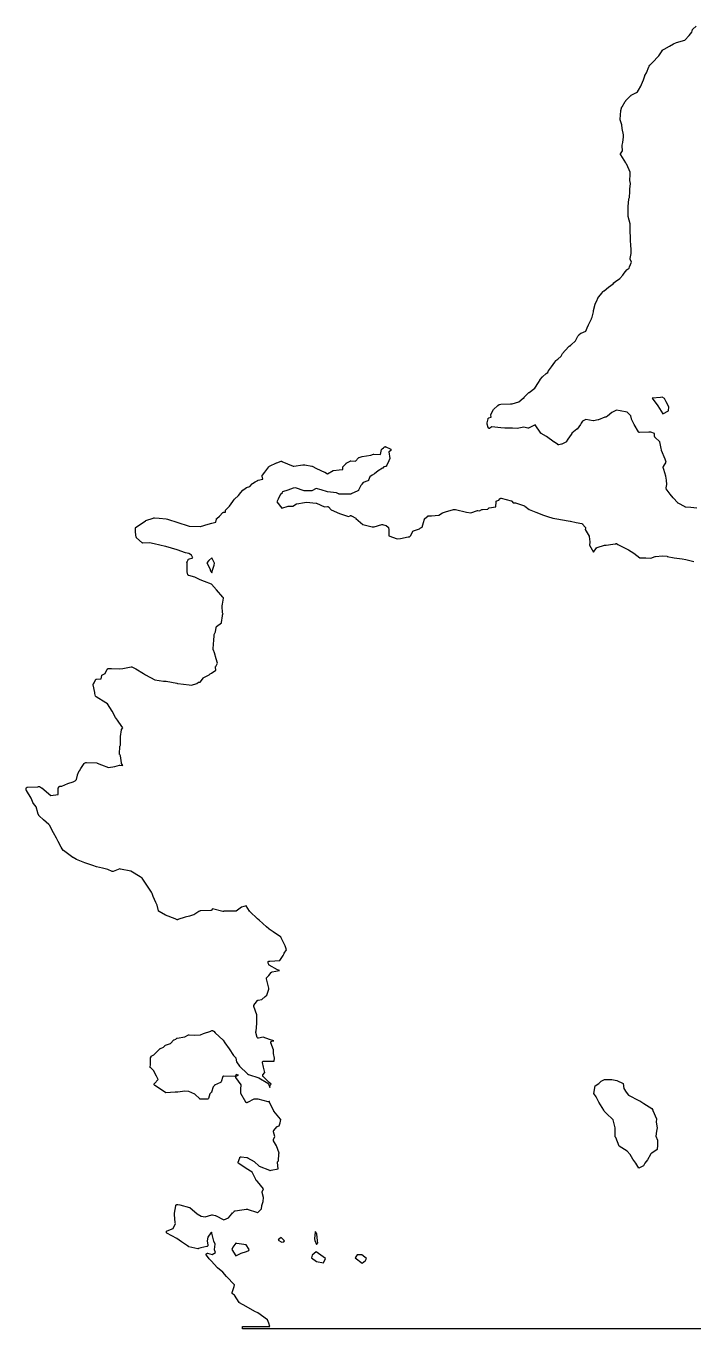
# Model space of a CAD drawing. Header units: millimetres. Extents: x 0 to 600, y 0 to 900.
# Drawn here: x 65.5 to 105.7, y 171 to 249.4 of the extents above; entities that cross this region are included whole.
import ezdxf

# ---------------------------------------------------------------- set-up
doc = ezdxf.new("R2010")
doc.units = ezdxf.units.MM
doc.layers.add('CORTE', color=1, linetype='Continuous')
doc.layers.add('GRABADO', color=5, linetype='Continuous')

msp = doc.modelspace()

# ---------------------------------------------------------------- linework, layer by layer
at = {"layer": 'CORTE'}
for points in [[(105.86, 220.378), (105.502, 220.418), (105.173, 220.435), (105.168, 220.436), (105.16, 220.437), (105.153, 220.439), (105.147, 220.441), (105.143, 220.444), (104.722, 220.677), (104.716, 220.681), (104.712, 220.684), (104.707, 220.688), (104.427, 220.996), (104.248, 221.217), (104.247, 221.218), (104.014, 221.527), (104.011, 221.532), (104.007, 221.54), (104.005, 221.545), (104.003, 221.549), (104.001, 221.559), (103.999, 221.575), (104.001, 221.586), (104.045, 221.793), (104.036, 222.058), (103.986, 222.291), (103.868, 222.698), (103.834, 222.813), (103.833, 222.819), (103.832, 222.828), (103.832, 222.835), (103.832, 222.839), (103.833, 222.846), (103.835, 222.854), (103.838, 222.863), (103.842, 222.869), (103.844, 222.873), (104.019, 223.128), (103.942, 223.328), (103.736, 223.839), (103.734, 223.844), (103.732, 223.851), (103.731, 223.858), (103.731, 223.862), (103.731, 223.871), (103.715, 223.964), (103.63, 224.363), (103.338, 224.647), (103.333, 224.652), (103.33, 224.657), (103.327, 224.662), (103.321, 224.672), (103.318, 224.685), (103.317, 224.692), (103.298, 224.869), (103.082, 224.945), (102.967, 224.945), (102.401, 224.927), (102.396, 224.927), (102.388, 224.927), (102.381, 224.929), (102.375, 224.931), (102.366, 224.934), (102.359, 224.938), (102.355, 224.941), (102.349, 224.946), (102.343, 224.953), (102.339, 224.957), (102.337, 224.961), (102.075, 225.411), (101.926, 225.72), (101.923, 225.727), (101.921, 225.735), (101.88, 225.932), (101.668, 226.148), (101.252, 226.226), (101.022, 226.27), (100.751, 226.132), (100.472, 225.912), (100.427, 225.87), (100.422, 225.866), (100.414, 225.86), (100.409, 225.858), (100.402, 225.854), (100.394, 225.852), (100.386, 225.85), (100.378, 225.85), (100.373, 225.85), (100.33, 225.852), (99.939, 225.684), (99.934, 225.681), (99.929, 225.68), (99.925, 225.679), (99.632, 225.632), (99.626, 225.631), (99.617, 225.631), (99.611, 225.632), (99.186, 225.705), (98.978, 225.599), (98.894, 225.481), (98.857, 225.409), (98.854, 225.404), (98.652, 225.13), (98.649, 225.125), (98.643, 225.119), (98.328, 224.872), (98.326, 224.869), (98.302, 224.808), (98.299, 224.803), (98.296, 224.798), (98.294, 224.795), (98.09, 224.514), (97.996, 224.36), (97.994, 224.356), (97.99, 224.351), (97.983, 224.345), (97.977, 224.34), (97.971, 224.336), (97.966, 224.334), (97.724, 224.216), (97.719, 224.214), (97.713, 224.212), (97.708, 224.211), (97.552, 224.181), (97.546, 224.18), (97.538, 224.18), (97.53, 224.18), (97.523, 224.181), (97.516, 224.183), (97.508, 224.186), (97.503, 224.189), (97.499, 224.191), (97.283, 224.338), (97.282, 224.338), (96.803, 224.681), (96.497, 224.86), (96.494, 224.863), (96.488, 224.868), (96.481, 224.874), (96.478, 224.879), (96.129, 225.374), (96.126, 225.378), (96.126, 225.379), (96.12, 225.377), (95.736, 225.19), (95.731, 225.188), (95.723, 225.185), (95.712, 225.183), (95.702, 225.183), (95.696, 225.184), (95.691, 225.185), (95.454, 225.235), (95.052, 225.161), (95.045, 225.16), (95.039, 225.16), (94.757, 225.174), (94.312, 225.183), (94.309, 225.184), (94.058, 225.212), (93.528, 225.266), (93.412, 225.181), (93.407, 225.179), (93.402, 225.176), (93.395, 225.173), (93.389, 225.172), (93.38, 225.17), (93.373, 225.169), (93.366, 225.169), (93.359, 225.17), (93.35, 225.172), (93.343, 225.175), (93.338, 225.177), (93.331, 225.181), (93.323, 225.187), (93.314, 225.195), (93.304, 225.209), (93.3, 225.221), (93.236, 225.427), (93.235, 225.433), (93.234, 225.438), (93.233, 225.446), (93.234, 225.458), (93.241, 225.495), (93.241, 225.496), (93.299, 225.752), (93.3, 225.757), (93.302, 225.762), (93.306, 225.769), (93.311, 225.777), (93.319, 225.787), (93.328, 225.794), (93.334, 225.798), (93.34, 225.801), (93.345, 225.803), (93.492, 225.851), (93.456, 225.942), (93.455, 225.947), (93.452, 225.956), (93.451, 225.965), (93.451, 225.974), (93.453, 225.985), (93.457, 225.998), (93.616, 226.296), (93.617, 226.299), (93.621, 226.304), (93.627, 226.311), (93.886, 226.546), (93.888, 226.548), (93.956, 226.602), (93.96, 226.605), (93.967, 226.609), (93.975, 226.612), (93.981, 226.614), (93.987, 226.615), (94.057, 226.625), (94.062, 226.625), (94.655, 226.644), (94.748, 226.647), (95.143, 226.767), (95.409, 226.982), (95.413, 226.985), (95.42, 226.99), (95.427, 226.993), (95.434, 226.995), (95.44, 226.997), (95.464, 227.001), (95.462, 227.006), (95.462, 227.023), (95.464, 227.031), (95.465, 227.036), (95.468, 227.044), (95.472, 227.052), (95.475, 227.057), (95.479, 227.062), (95.484, 227.067), (95.757, 227.329), (95.761, 227.332), (96.104, 227.579), (96.324, 227.92), (96.428, 228.1), (96.432, 228.105), (96.574, 228.272), (96.577, 228.276), (96.795, 228.465), (96.798, 228.468), (96.9, 228.537), (96.916, 228.601), (96.918, 228.608), (96.922, 228.617), (96.925, 228.622), (96.927, 228.626), (97.108, 228.875), (97.108, 228.876), (97.311, 229.15), (97.366, 229.231), (97.369, 229.235), (97.376, 229.243), (97.379, 229.245), (97.488, 229.34), (97.686, 229.521), (97.772, 229.668), (97.774, 229.672), (97.778, 229.677), (97.935, 229.859), (97.936, 229.86), (98.18, 230.12), (98.185, 230.125), (98.19, 230.128), (98.196, 230.132), (98.203, 230.136), (98.21, 230.138), (98.216, 230.14), (98.221, 230.141), (98.263, 230.145), (98.265, 230.16), (98.265, 230.166), (98.268, 230.176), (98.271, 230.182), (98.274, 230.189), (98.279, 230.196), (98.283, 230.201), (98.286, 230.205), (98.546, 230.44), (98.688, 230.712), (98.69, 230.716), (98.694, 230.721), (98.697, 230.725), (98.771, 230.803), (98.775, 230.807), (98.78, 230.811), (98.884, 230.889), (98.888, 230.891), (98.893, 230.894), (99.172, 231.025), (99.257, 231.227), (99.332, 231.391), (99.332, 231.392), (99.517, 231.755), (99.525, 231.77), (99.55, 231.852), (99.639, 232.189), (99.646, 232.254), (99.647, 232.258), (99.729, 232.647), (99.731, 232.655), (99.735, 232.664), (99.738, 232.668), (99.818, 232.8), (99.92, 233.044), (99.921, 233.047), (99.925, 233.055), (99.931, 233.061), (100.16, 233.331), (100.185, 233.377), (100.188, 233.381), (100.192, 233.386), (100.197, 233.392), (100.202, 233.396), (100.27, 233.452), (100.271, 233.453), (100.55, 233.661), (100.815, 233.866), (100.869, 233.928), (100.874, 233.932), (100.879, 233.936), (100.967, 234.002), (101.229, 234.189), (101.408, 234.38), (101.48, 234.498), (101.483, 234.502), (101.649, 234.713), (101.653, 234.718), (101.656, 234.721), (101.66, 234.724), (101.777, 234.803), (101.801, 234.883), (101.803, 234.887), (101.923, 235.159), (101.853, 235.357), (101.851, 235.362), (101.85, 235.37), (101.849, 235.38), (101.849, 235.386), (101.85, 235.391), (101.91, 235.698), (101.904, 235.898), (101.876, 236.237), (101.869, 236.424), (101.869, 236.426), (101.873, 236.759), (101.842, 236.937), (101.842, 236.938), (101.841, 236.943), (101.841, 237.316), (101.854, 237.464), (101.727, 237.905), (101.726, 237.916), (101.726, 237.923), (101.727, 237.994), (101.715, 238.452), (101.715, 238.456), (101.719, 238.519), (101.719, 238.52), (101.762, 238.949), (101.763, 238.954), (101.764, 238.96), (101.767, 238.969), (101.813, 239.058), (101.819, 239.423), (101.819, 239.426), (101.833, 239.566), (101.833, 239.566), (101.87, 239.9), (101.834, 240.071), (101.833, 240.077), (101.833, 240.084), (101.839, 240.45), (101.836, 240.591), (101.64, 241.047), (101.609, 241.087), (101.606, 241.091), (101.577, 241.14), (101.273, 241.615), (101.271, 241.618), (101.267, 241.626), (101.265, 241.634), (101.263, 241.641), (101.262, 241.649), (101.262, 241.655), (101.263, 241.664), (101.264, 241.672), (101.267, 241.68), (101.272, 241.69), (101.377, 241.862), (101.358, 242.174), (101.358, 242.181), (101.358, 242.185), (101.359, 242.191), (101.36, 242.197), (101.41, 242.359), (101.449, 242.704), (101.451, 242.826), (101.359, 243.205), (101.358, 243.209), (101.358, 243.214), (101.343, 243.424), (101.239, 243.724), (101.237, 243.729), (101.236, 243.736), (101.236, 243.742), (101.236, 243.747), (101.254, 244.034), (101.254, 244.036), (101.286, 244.278), (101.287, 244.284), (101.351, 244.503), (101.352, 244.507), (101.355, 244.514), (101.358, 244.519), (101.548, 244.827), (101.575, 244.877), (101.578, 244.883), (101.583, 244.889), (101.586, 244.892), (101.653, 244.955), (101.882, 245.191), (101.886, 245.196), (101.895, 245.202), (101.899, 245.205), (102.219, 245.377), (102.277, 245.417), (102.337, 245.514), (102.493, 245.748), (102.532, 245.857), (102.532, 245.859), (102.648, 246.143), (102.718, 246.383), (102.721, 246.389), (102.724, 246.395), (102.819, 246.549), (102.967, 246.912), (102.985, 246.949), (102.987, 246.953), (102.988, 246.955), (103.035, 247.023), (103.04, 247.028), (103.282, 247.273), (103.449, 247.456), (103.451, 247.458), (103.571, 247.572), (103.727, 247.821), (103.729, 247.824), (103.799, 247.919), (103.803, 247.924), (103.809, 247.931), (103.814, 247.935), (103.818, 247.937), (103.899, 247.986), (103.899, 247.987), (104.212, 248.168), (104.447, 248.301), (104.45, 248.303), (104.629, 248.387), (104.632, 248.388), (104.636, 248.39), (105.139, 248.516), (105.401, 248.808), (105.548, 249.008), (105.601, 249.154), (105.602, 249.158), (105.605, 249.162), (105.609, 249.168), (105.613, 249.173), (105.616, 249.178), (105.819, 249.37)], [(106.132, 171), (105.063, 171), (104.241, 171), (104.241, 171), (103.874, 171), (103.874, 171), (103.345, 171), (102.943, 171), (101.461, 171), (99.396, 171), (78.528, 171), (78.528, 171.15), (80.161, 171.15), (80.104, 171.357), (80.025, 171.549), (79.441, 171.959), (79.262, 172.055), (78.748, 172.35), (78.349, 172.579), (78.344, 172.583), (78.338, 172.587), (78.335, 172.59), (78.329, 172.596), (78.038, 173.039), (77.933, 173.102), (77.929, 173.105), (77.923, 173.11), (77.916, 173.116), (77.91, 173.125), (77.904, 173.134), (77.901, 173.144), (77.899, 173.153), (77.897, 173.162), (77.897, 173.175), (77.9, 173.187), (77.924, 173.261), (78.019, 173.553), (78.042, 173.645), (78.04, 173.646), (78.036, 173.65), (77.565, 174.157), (77.563, 174.158), (77.344, 174.412), (77.016, 174.679), (77.011, 174.683), (76.648, 175.097), (76.532, 175.206), (76.528, 175.21), (76.353, 175.43), (76.35, 175.436), (76.345, 175.444), (76.342, 175.453), (76.34, 175.461), (76.339, 175.47), (76.339, 175.483), (76.341, 175.491), (76.342, 175.496), (76.346, 175.506), (76.352, 175.517), (76.361, 175.528), (76.37, 175.535), (76.376, 175.539), (76.38, 175.541), (76.387, 175.544), (76.395, 175.547), (76.401, 175.548), (76.409, 175.549), (76.419, 175.549), (76.428, 175.548), (76.692, 175.483), (76.905, 175.593), (76.844, 175.754), (76.843, 175.758), (76.84, 175.766), (76.839, 175.776), (76.839, 175.784), (76.875, 176.106), (76.809, 176.278), (76.808, 176.282), (76.683, 176.771), (76.682, 176.78), (76.682, 176.787), (76.684, 176.806), (76.67, 176.827), (76.662, 176.825), (76.629, 176.781), (76.435, 176.528), (76.404, 176.303), (76.444, 176.04), (76.445, 176.035), (76.445, 176.026), (76.444, 176.018), (76.442, 176.01), (76.44, 176.005), (76.438, 175.999), (76.434, 175.992), (76.429, 175.985), (76.423, 175.977), (76.417, 175.972), (76.408, 175.965), (76.399, 175.961), (76.393, 175.959), (76.387, 175.957), (76.027, 175.882), (75.869, 175.829), (75.864, 175.828), (75.857, 175.826), (75.847, 175.826), (75.839, 175.826), (75.834, 175.827), (75.295, 175.942), (75.289, 175.943), (75.283, 175.946), (75.277, 175.949), (75.271, 175.952), (74.861, 176.242), (74.579, 176.441), (73.981, 176.761), (73.976, 176.763), (73.971, 176.767), (73.966, 176.772), (73.961, 176.778), (73.954, 176.786), (73.951, 176.792), (73.949, 176.796), (73.946, 176.804), (73.944, 176.813), (73.944, 176.817), (73.943, 176.826), (73.944, 176.839), (73.947, 176.85), (73.952, 176.862), (73.957, 176.869), (73.961, 176.874), (73.967, 176.881), (73.973, 176.886), (73.976, 176.888), (73.982, 176.892), (73.988, 176.895), (74.355, 177.039), (74.485, 177.348), (74.473, 177.376), (74.47, 177.382), (74.468, 177.394), (74.467, 177.399), (74.43, 177.868), (74.43, 177.875), (74.43, 177.881), (74.443, 177.96), (74.515, 178.409), (74.516, 178.413), (74.522, 178.435), (74.524, 178.44), (74.527, 178.448), (74.533, 178.457), (74.539, 178.465), (74.545, 178.47), (74.548, 178.472), (74.554, 178.477), (74.56, 178.48), (74.566, 178.483), (74.573, 178.485), (74.6, 178.492), (74.607, 178.494), (74.618, 178.495), (74.627, 178.494), (74.632, 178.493), (74.754, 178.467), (75.335, 178.31), (75.341, 178.308), (75.347, 178.305), (75.353, 178.302), (75.358, 178.298), (75.805, 177.932), (76.035, 177.783), (76.276, 177.743), (76.682, 177.855), (76.689, 177.856), (76.702, 177.857), (76.711, 177.857), (76.714, 177.856), (76.873, 177.827), (76.878, 177.826), (76.886, 177.823), (76.892, 177.821), (77.398, 177.56), (77.673, 177.691), (77.89, 177.917), (77.93, 177.985), (77.936, 177.994), (78.042, 178.09), (78.048, 178.095), (78.06, 178.101), (78.068, 178.104), (78.072, 178.106), (78.079, 178.107), (78.489, 178.16), (78.773, 178.214), (78.777, 178.214), (78.786, 178.215), (78.797, 178.214), (78.804, 178.212), (78.808, 178.211), (79.419, 178.003), (79.45, 178), (79.665, 178.232), (79.679, 178.402), (79.679, 178.405), (79.68, 178.41), (79.682, 178.417), (79.765, 178.662), (79.783, 178.909), (79.701, 179.201), (79.699, 179.207), (79.698, 179.221), (79.7, 179.233), (79.702, 179.244), (79.791, 179.429), (79.427, 179.859), (79.371, 179.907), (79.369, 179.909), (79.362, 179.916), (79.356, 179.926), (79.327, 179.982), (79.327, 179.982), (79.101, 180.432), (78.745, 180.646), (78.304, 180.945), (78.299, 180.949), (78.291, 180.956), (78.286, 180.961), (78.281, 180.968), (78.275, 180.98), (78.271, 180.995), (78.27, 181.01), (78.271, 181.022), (78.273, 181.028), (78.358, 181.301), (78.361, 181.307), (78.366, 181.318), (78.374, 181.327), (78.383, 181.336), (78.393, 181.342), (78.402, 181.347), (78.41, 181.349), (78.416, 181.35), (78.421, 181.351), (78.429, 181.352), (78.436, 181.351), (78.795, 181.311), (78.801, 181.31), (78.809, 181.308), (78.817, 181.305), (78.822, 181.302), (79.222, 181.073), (79.229, 181.068), (79.521, 180.793), (80.151, 180.555), (80.158, 180.552), (80.165, 180.548), (80.172, 180.543), (80.177, 180.538), (80.184, 180.531), (80.254, 180.556), (80.259, 180.558), (80.671, 180.634), (80.627, 181.004), (80.627, 181.013), (80.628, 181.022), (80.631, 181.034), (80.635, 181.042), (80.637, 181.046), (80.682, 181.118), (80.718, 181.539), (80.719, 181.545), (80.721, 181.551), (80.728, 181.576), (80.578, 182.022), (80.395, 182.325), (80.389, 182.336), (80.387, 182.347), (80.385, 182.359), (80.386, 182.37), (80.387, 182.374), (80.388, 182.382), (80.39, 182.388), (80.469, 182.581), (80.39, 182.864), (80.389, 182.869), (80.388, 182.878), (80.388, 182.892), (80.391, 182.905), (80.393, 182.91), (80.395, 182.916), (80.4, 182.924), (80.403, 182.928), (80.581, 183.149), (80.586, 183.154), (80.592, 183.159), (80.598, 183.163), (80.605, 183.167), (80.609, 183.169), (80.733, 183.215), (80.796, 183.405), (80.833, 183.6), (80.82, 183.615), (80.819, 183.616), (80.412, 184.099), (80.409, 184.103), (80.407, 184.106), (80.405, 184.11), (80.175, 184.583), (80.148, 184.634), (80.144, 184.643), (80.141, 184.654), (80.141, 184.659), (80.139, 184.676), (80.139, 184.675), (80.133, 184.671), (80.127, 184.667), (80.121, 184.664), (80.112, 184.66), (80.101, 184.658), (80.089, 184.657), (80.078, 184.658), (80.071, 184.659), (79.47, 184.819), (79.199, 184.819), (78.821, 184.617), (78.817, 184.615), (78.808, 184.611), (78.799, 184.609), (78.794, 184.608), (78.786, 184.608), (78.777, 184.608), (78.771, 184.609), (78.766, 184.611), (78.758, 184.613), (78.745, 184.619), (78.733, 184.629), (78.724, 184.64), (78.721, 184.646), (78.426, 185.157), (78.422, 185.168), (78.419, 185.182), (78.419, 185.414), (78.419, 185.418), (78.453, 185.692), (78.133, 186.115), (78.13, 186.12), (78.128, 186.124), (78.123, 186.133), (78.12, 186.146), (78.119, 186.154), (78.119, 186.163), (78.12, 186.172), (78.122, 186.18), (78.124, 186.184), (78.126, 186.189), (78.131, 186.199), (78.139, 186.209), (78.145, 186.215), (78.151, 186.22), (78.159, 186.224), (78.165, 186.227), (78.171, 186.23), (78.176, 186.231), (78.293, 186.257), (78.143, 186.314), (78.126, 186.246), (78.125, 186.242), (78.121, 186.231), (78.114, 186.22), (78.11, 186.215), (78.105, 186.21), (78.099, 186.205), (78.093, 186.201), (78.087, 186.197), (78.081, 186.194), (78.072, 186.192), (78.064, 186.19), (78.059, 186.19), (78.055, 186.189), (77.41, 186.207), (77.385, 186.198), (77.348, 186.181), (77.234, 185.859), (77.23, 185.85), (77.225, 185.842), (77.22, 185.837), (77.216, 185.832), (77.207, 185.825), (77.198, 185.82), (76.835, 185.66), (76.834, 185.653), (76.832, 185.646), (76.827, 185.635), (76.821, 185.625), (76.769, 185.559), (76.665, 185.248), (76.663, 185.243), (76.658, 185.232), (76.65, 185.222), (76.645, 185.217), (76.566, 185.148), (76.476, 184.867), (76.474, 184.86), (76.466, 184.847), (76.454, 184.834), (76.447, 184.829), (76.439, 184.824), (76.428, 184.819), (76.419, 184.817), (76.413, 184.817), (76.408, 184.816), (76.005, 184.816), (75.999, 184.817), (75.994, 184.817), (75.986, 184.819), (75.976, 184.823), (75.972, 184.825), (75.967, 184.828), (75.96, 184.833), (75.955, 184.837), (75.661, 185.127), (75.294, 185.284), (75.058, 185.308), (74.631, 185.249), (74.63, 185.249), (74.472, 185.233), (74.469, 185.233), (73.923, 185.211), (73.919, 185.211), (73.911, 185.211), (73.903, 185.214), (73.896, 185.216), (73.889, 185.219), (73.885, 185.222), (73.243, 185.653), (73.238, 185.657), (73.235, 185.659), (73.229, 185.666), (73.222, 185.677), (73.218, 185.685), (73.215, 185.693), (73.213, 185.701), (73.212, 185.709), (73.212, 185.718), (73.213, 185.726), (73.214, 185.731), (73.215, 185.735), (73.218, 185.743), (73.223, 185.752), (73.228, 185.759), (73.231, 185.763), (73.453, 186.01), (73.353, 186.201), (73.169, 186.547), (73.001, 186.702), (72.997, 186.706), (72.988, 186.717), (72.985, 186.723), (72.98, 186.732), (72.976, 186.745), (72.975, 186.754), (72.975, 186.763), (72.99, 186.887), (72.99, 187.29), (72.993, 187.303), (72.996, 187.312), (72.998, 187.317), (73.048, 187.407), (73.053, 187.414), (73.061, 187.424), (73.068, 187.429), (73.073, 187.433), (73.079, 187.436), (73.186, 187.487), (73.398, 187.692), (73.573, 187.861), (73.577, 187.864), (73.583, 187.868), (73.587, 187.871), (73.591, 187.873), (73.774, 187.946), (73.866, 188.055), (73.869, 188.059), (73.876, 188.066), (73.884, 188.072), (73.888, 188.074), (73.892, 188.076), (73.899, 188.079), (74.187, 188.166), (74.403, 188.383), (74.412, 188.39), (74.421, 188.395), (74.517, 188.438), (74.573, 188.483), (74.578, 188.487), (74.584, 188.49), (74.59, 188.493), (74.598, 188.496), (74.604, 188.497), (75.06, 188.573), (75.28, 188.682), (75.287, 188.685), (75.296, 188.687), (75.3, 188.688), (75.309, 188.69), (75.318, 188.689), (75.655, 188.668), (75.99, 188.696), (76.179, 188.772), (76.614, 188.918), (76.631, 188.93), (76.634, 188.932), (76.64, 188.936), (76.647, 188.939), (76.679, 188.951), (76.683, 188.952), (76.688, 188.954), (76.697, 188.955), (76.707, 188.955), (76.72, 188.953), (76.728, 188.95), (76.734, 188.948), (76.742, 188.943), (76.746, 188.94), (76.785, 188.911), (76.788, 188.909), (76.794, 188.903), (76.874, 188.814), (77.355, 188.38), (77.36, 188.374), (77.364, 188.369), (77.459, 188.213), (77.726, 187.848), (77.989, 187.45), (78.104, 187.335), (78.108, 187.331), (78.113, 187.324), (78.119, 187.315), (78.121, 187.307), (78.123, 187.302), (78.124, 187.296), (78.162, 187.066), (78.351, 186.809), (78.834, 186.344), (78.888, 186.304), (79.504, 186.113), (79.513, 186.11), (80.052, 185.776), (80.056, 185.773), (80.06, 185.77), (80.065, 185.766), (80.071, 185.759), (80.075, 185.751), (80.079, 185.745), (80.162, 185.526), (80.198, 185.664), (80.2, 185.669), (80.202, 185.673), (80.206, 185.682), (80.213, 185.692), (80.221, 185.698), (80.224, 185.701), (80.249, 185.719), (80.123, 185.833), (79.766, 186.184), (79.764, 186.186), (79.757, 186.193), (79.753, 186.202), (79.751, 186.207), (79.748, 186.214), (79.746, 186.223), (79.745, 186.232), (79.745, 186.241), (79.746, 186.25), (79.748, 186.257), (79.751, 186.266), (79.757, 186.278), (79.875, 186.419), (79.79, 186.742), (79.732, 187.025), (79.731, 187.032), (79.731, 187.041), (79.732, 187.049), (79.734, 187.06), (79.74, 187.072), (79.744, 187.079), (79.75, 187.087), (79.757, 187.093), (79.764, 187.099), (79.774, 187.105), (79.785, 187.109), (79.795, 187.111), (79.801, 187.111), (79.805, 187.112), (80.173, 187.1), (80.426, 187.116), (80.456, 187.28), (80.385, 187.575), (80.384, 187.58), (80.383, 187.588), (80.383, 187.791), (80.227, 188.212), (80.226, 188.217), (80.224, 188.225), (80.224, 188.24), (80.225, 188.249), (80.228, 188.259), (80.233, 188.27), (80.238, 188.278), (80.245, 188.286), (80.25, 188.291), (80.254, 188.294), (80.261, 188.299), (80.269, 188.303), (80.275, 188.305), (80.281, 188.307), (80.407, 188.335), (80.155, 188.406), (80.152, 188.407), (79.763, 188.555), (79.494, 188.49), (79.486, 188.489), (79.475, 188.489), (79.463, 188.49), (79.455, 188.493), (79.449, 188.495), (79.44, 188.5), (79.432, 188.506), (79.425, 188.513), (79.42, 188.518), (79.416, 188.524), (79.41, 188.535), (79.326, 188.831), (79.324, 188.837), (79.323, 188.85), (79.324, 188.864), (79.327, 188.875), (79.332, 188.887), (79.336, 188.892), (79.353, 188.916), (79.381, 189.368), (79.378, 189.382), (79.378, 189.389), (79.378, 189.904), (79.211, 190.394), (79.209, 190.398), (79.207, 190.41), (79.207, 190.425), (79.209, 190.438), (79.213, 190.448), (79.215, 190.453), (79.271, 190.561), (79.274, 190.566), (79.278, 190.572), (79.424, 190.755), (79.428, 190.759), (79.432, 190.763), (79.437, 190.767), (79.444, 190.771), (79.45, 190.774), (79.459, 190.778), (79.465, 190.779), (79.696, 190.824), (79.897, 190.996), (79.979, 191.08), (80.103, 191.434), (80.11, 191.461), (80.101, 191.5), (79.995, 191.97), (79.971, 192.068), (79.97, 192.072), (79.969, 192.081), (79.969, 192.094), (79.973, 192.11), (79.978, 192.119), (79.98, 192.124), (79.986, 192.133), (80.118, 192.268), (80.259, 192.447), (80.263, 192.452), (80.272, 192.46), (80.277, 192.464), (80.282, 192.467), (80.292, 192.472), (80.302, 192.475), (80.75, 192.553), (80.63, 192.598), (80.625, 192.601), (80.134, 192.88), (80.125, 192.886), (80.118, 192.894), (80.114, 192.899), (80.11, 192.906), (80.107, 192.911), (80.105, 192.916), (80.074, 193.01), (80.072, 193.017), (80.071, 193.025), (80.068, 193.053), (80.068, 193.061), (80.07, 193.07), (80.072, 193.081), (80.078, 193.093), (80.083, 193.1), (80.09, 193.109), (80.098, 193.116), (80.102, 193.119), (80.106, 193.121), (80.113, 193.125), (80.123, 193.128), (80.129, 193.13), (80.135, 193.131), (80.144, 193.131), (80.15, 193.131), (80.176, 193.129), (80.764, 193.153), (80.807, 193.221), (80.979, 193.46), (81.03, 193.585), (81.032, 193.589), (81.035, 193.594), (81.166, 193.803), (81.085, 194.05), (80.859, 194.526), (80.844, 194.561), (80.819, 194.592), (80.366, 194.886), (80.365, 194.887), (80.132, 195.042), (80.126, 195.046), (80.121, 195.052), (80.104, 195.069), (79.968, 195.186), (79.524, 195.591), (79.432, 195.671), (79.43, 195.672), (78.965, 196.116), (78.962, 196.118), (78.957, 196.124), (78.954, 196.129), (78.751, 196.452), (78.455, 196.375), (78.135, 196.134), (78.133, 196.132), (78.124, 196.127), (78.114, 196.124), (78.111, 196.122), (78.105, 196.121), (78.096, 196.12), (78.086, 196.12), (78.077, 196.121), (78.073, 196.122), (78.031, 196.133), (77.416, 196.133), (77.403, 196.126), (77.398, 196.123), (77.387, 196.119), (77.38, 196.118), (77.375, 196.117), (77.367, 196.116), (77.357, 196.117), (77.351, 196.118), (76.729, 196.261), (76.667, 196.187), (76.663, 196.184), (76.658, 196.179), (76.651, 196.174), (76.645, 196.171), (76.637, 196.167), (76.626, 196.164), (76.617, 196.163), (76.012, 196.145), (75.969, 196.141), (75.897, 196.104), (75.601, 195.916), (75.598, 195.915), (75.593, 195.912), (75.587, 195.91), (75.344, 195.833), (75.343, 195.833), (75.086, 195.762), (74.641, 195.619), (74.635, 195.617), (74.626, 195.616), (74.619, 195.615), (74.613, 195.616), (74.608, 195.616), (74.597, 195.618), (74.473, 195.666), (73.895, 195.885), (73.891, 195.886), (73.888, 195.888), (73.506, 196.104), (73.501, 196.107), (73.493, 196.113), (73.488, 196.118), (73.482, 196.126), (73.475, 196.138), (73.471, 196.148), (73.39, 196.492), (73.307, 196.658), (73.305, 196.66), (73.16, 197.012), (73.09, 197.184), (73.048, 197.265), (72.775, 197.696), (72.481, 198.12), (72.367, 198.198), (71.812, 198.538), (71.191, 198.666), (71.154, 198.671), (70.738, 198.515), (70.733, 198.513), (70.725, 198.511), (70.719, 198.511), (70.713, 198.511), (70.703, 198.511), (70.697, 198.513), (70.691, 198.514), (70.685, 198.516), (70.427, 198.63), (70.102, 198.711), (69.739, 198.804), (69.738, 198.805), (69.531, 198.867), (69.53, 198.867), (69.037, 199.028), (69.034, 199.029), (68.544, 199.238), (68.541, 199.239), (68.331, 199.354), (68.327, 199.356), (67.76, 199.77), (67.757, 199.773), (67.753, 199.777), (67.749, 199.781), (67.746, 199.785), (67.612, 199.987), (67.61, 199.989), (67.43, 200.318), (67.334, 200.523), (67.156, 200.839), (66.917, 201.296), (66.872, 201.344), (66.547, 201.629), (66.294, 201.867), (66.289, 201.872), (66.285, 201.877), (66.282, 201.882), (66.279, 201.887), (66.214, 202.034), (66.212, 202.039), (66.211, 202.041), (66.114, 202.408), (65.945, 202.607), (65.94, 202.613), (65.935, 202.622), (65.808, 202.932), (65.524, 203.393), (65.521, 203.4), (65.517, 203.409), (65.516, 203.416), (65.506, 203.479), (65.505, 203.485), (65.505, 203.492), (65.506, 203.503), (65.506, 203.508), (65.509, 203.517), (65.512, 203.525), (65.514, 203.529), (65.516, 203.534), (65.528, 203.551), (65.532, 203.557), (65.537, 203.562), (65.54, 203.565), (65.545, 203.569), (65.553, 203.574), (65.559, 203.577), (65.564, 203.579), (65.572, 203.582), (65.582, 203.583), (66.206, 203.608), (66.253, 203.629), (66.26, 203.632), (66.273, 203.635), (66.283, 203.636), (66.296, 203.635), (66.304, 203.633), (66.31, 203.631), (66.317, 203.627), (66.322, 203.625), (66.442, 203.551), (66.446, 203.548), (67, 203.085), (67.43, 203.156), (67.43, 203.493), (67.431, 203.502), (67.434, 203.511), (67.437, 203.521), (67.441, 203.527), (67.497, 203.616), (67.499, 203.62), (67.503, 203.624), (67.51, 203.631), (67.521, 203.639), (67.529, 203.643), (67.532, 203.644), (67.541, 203.647), (67.554, 203.649), (67.561, 203.649), (67.659, 203.645), (68.017, 203.802), (68.02, 203.804), (68.339, 203.907), (68.464, 203.967), (68.542, 204.048), (68.604, 204.32), (68.605, 204.325), (68.607, 204.33), (68.706, 204.563), (68.708, 204.568), (68.712, 204.574), (68.808, 204.72), (69.001, 205.012), (69.006, 205.018), (69.011, 205.023), (69.016, 205.027), (69.02, 205.03), (69.026, 205.034), (69.103, 205.071), (69.109, 205.074), (69.116, 205.076), (69.122, 205.077), (69.129, 205.078), (69.136, 205.078), (69.763, 205.045), (69.768, 205.045), (69.771, 205.044), (69.78, 205.042), (70.053, 204.924), (70.46, 204.773), (70.845, 204.822), (71.124, 204.906), (71.131, 204.908), (71.138, 204.908), (71.145, 204.909), (71.335, 204.894), (71.255, 205.021), (71.25, 205.032), (71.248, 205.04), (71.247, 205.043), (71.182, 205.473), (71.142, 205.544), (71.139, 205.548), (71.137, 205.553), (71.134, 205.562), (71.133, 205.571), (71.132, 205.576), (71.132, 205.582), (71.155, 206.045), (71.156, 206.053), (71.158, 206.061), (71.161, 206.068), (71.185, 206.119), (71.185, 206.629), (71.185, 206.634), (71.242, 207.034), (71.244, 207.046), (71.248, 207.054), (71.25, 207.058), (71.254, 207.064), (71.322, 207.151), (71.084, 207.507), (70.997, 207.627), (70.889, 207.775), (70.887, 207.78), (70.683, 208.155), (70.396, 208.593), (70.313, 208.655), (69.715, 209.032), (69.711, 209.034), (69.704, 209.039), (69.697, 209.048), (69.695, 209.051), (69.691, 209.056), (69.688, 209.064), (69.685, 209.07), (69.639, 209.22), (69.637, 209.227), (69.636, 209.24), (69.637, 209.252), (69.639, 209.263), (69.645, 209.276), (69.649, 209.282), (69.547, 209.745), (69.545, 209.753), (69.545, 209.767), (69.545, 209.772), (69.546, 209.78), (69.55, 209.789), (69.552, 209.794), (69.556, 209.802), (69.559, 209.806), (69.604, 209.867), (69.688, 210.046), (69.69, 210.053), (69.7, 210.066), (69.707, 210.072), (69.711, 210.075), (69.715, 210.078), (69.723, 210.083), (69.732, 210.087), (69.738, 210.089), (69.745, 210.09), (69.75, 210.09), (70.022, 210.108), (70.058, 210.301), (70.059, 210.308), (70.064, 210.32), (70.071, 210.331), (70.075, 210.335), (70.081, 210.342), (70.09, 210.348), (70.096, 210.352), (70.27, 210.435), (70.382, 210.678), (70.384, 210.683), (70.39, 210.691), (70.395, 210.699), (70.403, 210.706), (70.405, 210.708), (70.41, 210.711), (70.419, 210.716), (70.428, 210.72), (70.432, 210.721), (70.438, 210.722), (70.445, 210.723), (70.648, 210.734), (70.652, 210.734), (71.142, 210.707), (71.33, 210.733), (71.827, 210.835), (71.833, 210.835), (71.84, 210.836), (71.847, 210.835), (71.855, 210.834), (71.864, 210.832), (71.869, 210.83), (71.873, 210.828), (72.11, 210.697), (72.111, 210.697), (72.572, 210.419), (72.693, 210.351), (73.254, 210.036), (73.769, 209.958), (73.926, 209.958), (73.932, 209.957), (73.936, 209.957), (74.58, 209.836), (74.62, 209.83), (74.621, 209.83), (74.626, 209.83), (74.63, 209.83), (74.635, 209.83), (75.323, 209.748), (75.325, 209.747), (75.462, 209.723), (75.779, 209.83), (75.871, 209.896), (75.875, 209.899), (75.881, 209.902), (75.888, 209.905), (75.892, 209.906), (75.901, 209.908), (75.97, 209.913), (76.175, 210.167), (76.182, 210.175), (76.189, 210.18), (76.193, 210.182), (76.511, 210.349), (76.584, 210.403), (76.66, 210.453), (76.911, 210.63), (76.903, 210.806), (76.903, 210.812), (76.904, 210.821), (76.906, 210.828), (76.909, 210.837), (76.911, 210.842), (77.015, 211.044), (76.944, 211.311), (76.836, 211.674), (76.774, 211.825), (76.771, 211.832), (76.768, 211.846), (76.768, 211.855), (76.789, 212.259), (76.795, 212.378), (76.795, 212.379), (76.824, 212.759), (76.825, 212.765), (76.826, 212.77), (76.828, 212.777), (76.895, 212.922), (76.943, 213.2), (76.944, 213.206), (76.947, 213.213), (76.951, 213.222), (76.957, 213.231), (76.963, 213.238), (76.968, 213.243), (77.256, 213.469), (77.263, 213.487), (77.322, 213.902), (77.327, 213.949), (77.328, 213.954), (77.33, 213.963), (77.333, 213.971), (77.337, 213.978), (77.34, 213.983), (77.344, 213.989), (77.351, 213.996), (77.356, 214), (77.359, 214.002), (77.327, 214.074), (77.325, 214.079), (77.324, 214.084), (77.322, 214.092), (77.31, 214.458), (77.308, 214.465), (77.307, 214.474), (77.307, 214.483), (77.307, 214.488), (77.321, 214.591), (77.321, 214.592), (77.38, 214.96), (77.38, 214.963), (77.382, 214.969), (77.342, 215.015), (77.341, 215.016), (76.961, 215.464), (76.658, 215.797), (76.234, 215.966), (75.98, 216.068), (75.979, 216.068), (75.654, 216.212), (75.29, 216.313), (75.286, 216.314), (75.279, 216.317), (75.273, 216.321), (75.268, 216.324), (75.259, 216.332), (75.25, 216.343), (75.245, 216.353), (75.241, 216.361), (75.194, 216.541), (75.193, 216.546), (75.192, 216.555), (75.192, 216.568), (75.199, 216.597), (75.199, 217.067), (75.187, 217.096), (75.186, 217.101), (75.183, 217.11), (75.182, 217.119), (75.182, 217.128), (75.184, 217.139), (75.188, 217.152), (75.247, 217.264), (75.25, 217.269), (75.255, 217.277), (75.263, 217.285), (75.271, 217.291), (75.276, 217.295), (75.282, 217.297), (75.286, 217.299), (75.547, 217.389), (75.46, 217.55), (75.287, 217.649), (75.102, 217.679), (75.098, 217.679), (75.093, 217.681), (74.595, 217.868), (73.913, 218.055), (73.906, 218.056), (73.903, 218.057), (73.213, 218.222), (72.922, 218.279), (72.535, 218.273), (72.529, 218.273), (72.522, 218.274), (72.515, 218.275), (72.507, 218.278), (72.501, 218.281), (72.495, 218.284), (72.489, 218.288), (72.485, 218.292), (72.155, 218.596), (72.15, 218.6), (72.146, 218.605), (72.141, 218.612), (72.137, 218.621), (72.134, 218.63), (72.086, 218.922), (72.085, 218.928), (72.085, 218.934), (72.097, 219.175), (72.097, 219.182), (72.099, 219.191), (72.101, 219.198), (72.107, 219.211), (72.112, 219.218), (72.115, 219.221), (72.122, 219.229), (72.128, 219.233), (72.13, 219.235), (72.33, 219.36), (72.492, 219.465), (72.686, 219.609), (72.691, 219.612), (72.699, 219.617), (72.705, 219.619), (73.144, 219.768), (73.148, 219.769), (73.197, 219.78), (73.198, 219.78), (73.218, 219.784), (73.225, 219.785), (73.231, 219.785), (73.512, 219.771), (73.513, 219.771), (73.933, 219.736), (73.938, 219.735), (73.941, 219.734), (74.013, 219.716), (74.016, 219.715), (74.642, 219.506), (75.264, 219.298), (75.325, 219.279), (75.988, 219.263), (75.995, 219.263), (76.46, 219.404), (76.46, 219.404), (76.682, 219.469), (76.93, 219.533), (76.956, 219.709), (76.957, 219.716), (76.959, 219.72), (76.962, 219.729), (76.967, 219.737), (76.97, 219.741), (76.974, 219.746), (76.978, 219.75), (77.15, 219.896), (77.343, 220.103), (77.347, 220.106), (77.352, 220.111), (77.359, 220.115), (77.366, 220.119), (77.372, 220.121), (77.379, 220.123), (77.385, 220.124), (77.509, 220.14), (77.506, 220.217), (77.506, 220.222), (77.507, 220.231), (77.509, 220.239), (77.512, 220.247), (77.514, 220.252), (77.518, 220.259), (77.525, 220.268), (77.743, 220.485), (77.941, 220.779), (77.941, 220.78), (77.974, 220.826), (77.975, 220.828), (78.034, 220.902), (78.038, 220.906), (78.04, 220.908), (78.284, 221.13), (78.434, 221.311), (78.54, 221.452), (78.544, 221.457), (78.551, 221.463), (78.745, 221.6), (78.749, 221.602), (78.755, 221.605), (78.761, 221.608), (78.972, 221.679), (79.111, 221.837), (79.114, 221.84), (79.12, 221.845), (79.124, 221.848), (79.289, 221.962), (79.293, 221.964), (79.446, 222.043), (79.451, 222.045), (79.458, 222.048), (79.463, 222.049), (79.74, 222.107), (79.706, 222.299), (79.706, 222.305), (79.706, 222.314), (79.707, 222.327), (79.712, 222.34), (79.715, 222.345), (79.717, 222.35), (79.722, 222.356), (79.874, 222.538), (80.114, 222.866), (80.119, 222.874), (80.133, 222.886), (80.143, 222.89), (80.143, 222.89), (80.148, 222.894), (80.151, 222.896), (80.155, 222.899), (80.579, 223.098), (80.583, 223.099), (80.848, 223.189), (80.853, 223.19), (80.859, 223.192), (80.867, 223.192), (80.876, 223.192), (80.883, 223.191), (80.891, 223.189), (80.897, 223.187), (81.579, 222.901), (81.586, 222.897), (81.589, 222.895), (81.592, 222.896), (81.597, 222.899), (81.605, 222.903), (81.613, 222.905), (81.619, 222.906), (82.15, 222.982), (82.155, 222.983), (82.161, 222.983), (82.266, 222.975), (82.27, 222.974), (82.693, 222.906), (82.697, 222.905), (82.703, 222.903), (82.71, 222.901), (82.985, 222.766), (83.466, 222.539), (83.468, 222.537), (83.646, 222.436), (83.97, 222.629), (83.974, 222.631), (83.98, 222.634), (83.989, 222.636), (83.995, 222.637), (84.335, 222.681), (84.339, 222.682), (84.559, 222.689), (84.567, 222.834), (84.567, 222.841), (84.57, 222.854), (84.573, 222.862), (84.575, 222.866), (84.578, 222.871), (84.583, 222.879), (84.586, 222.883), (84.752, 223.059), (84.756, 223.063), (84.763, 223.068), (84.768, 223.071), (85.002, 223.204), (85.006, 223.207), (85.013, 223.209), (85.02, 223.211), (85.026, 223.212), (85.033, 223.213), (85.038, 223.213), (85.315, 223.199), (85.508, 223.406), (85.513, 223.411), (85.522, 223.418), (85.529, 223.422), (85.536, 223.425), (85.542, 223.427), (85.666, 223.462), (85.716, 223.474), (85.72, 223.475), (86.245, 223.55), (86.397, 223.611), (86.403, 223.614), (86.412, 223.615), (86.42, 223.617), (86.427, 223.617), (86.829, 223.606), (86.894, 223.895), (86.895, 223.9), (86.898, 223.908), (86.902, 223.916), (86.906, 223.921), (86.911, 223.928), (86.918, 223.935), (86.921, 223.937), (86.998, 223.996), (87.076, 224.056), (87.08, 224.058), (87.085, 224.061), (87.095, 224.066), (87.102, 224.068), (87.107, 224.069), (87.115, 224.07), (87.122, 224.07), (87.129, 224.069), (87.137, 224.068), (87.143, 224.066), (87.149, 224.064), (87.413, 223.945), (87.417, 223.943), (87.421, 223.94), (87.429, 223.935), (87.433, 223.93), (87.437, 223.926), (87.445, 223.916), (87.449, 223.906), (87.452, 223.898), (87.454, 223.885), (87.454, 223.874), (87.454, 223.869), (87.453, 223.86), (87.448, 223.848), (87.445, 223.843), (87.441, 223.834), (87.434, 223.827), (87.432, 223.824), (87.426, 223.819), (87.32, 223.752), (87.38, 223.361), (87.38, 223.346), (87.376, 223.332), (87.373, 223.323), (87.319, 223.224), (87.19, 222.914), (87.187, 222.907), (87.178, 222.893), (87.171, 222.887), (87.168, 222.884), (87.161, 222.879), (87.154, 222.875), (87.147, 222.872), (87.138, 222.869), (87.132, 222.868), (87.127, 222.867), (87.025, 222.861), (86.965, 222.784), (86.963, 222.781), (86.959, 222.777), (86.952, 222.771), (86.947, 222.768), (86.676, 222.615), (86.473, 222.44), (86.47, 222.437), (86.466, 222.434), (86.326, 222.35), (86.178, 222.259), (86.102, 222.057), (86.1, 222.051), (86.095, 222.042), (86.092, 222.038), (86.089, 222.033), (86.083, 222.028), (86.078, 222.023), (86.072, 222.019), (86.064, 222.015), (85.779, 221.907), (85.708, 221.806), (85.705, 221.802), (85.702, 221.799), (85.648, 221.743), (85.507, 221.454), (85.504, 221.447), (85.496, 221.436), (85.493, 221.432), (85.488, 221.428), (85.484, 221.425), (85.478, 221.42), (85.471, 221.417), (85.069, 221.225), (85.068, 221.224), (85.039, 221.212), (85.033, 221.21), (85.026, 221.208), (85.018, 221.207), (85.013, 221.207), (84.34, 221.219), (84.335, 221.22), (84.326, 221.221), (84.318, 221.223), (84.313, 221.225), (84.309, 221.227), (84.185, 221.292), (83.637, 221.349), (83.633, 221.35), (83.628, 221.351), (83.254, 221.472), (82.962, 221.546), (82.7, 221.413), (82.694, 221.41), (82.687, 221.408), (82.68, 221.406), (82.672, 221.405), (82.667, 221.405), (82.257, 221.405), (82.252, 221.405), (82.241, 221.407), (82.234, 221.409), (81.721, 221.585), (81.58, 221.576), (81.25, 221.448), (81.246, 221.447), (80.928, 221.358), (80.899, 221.27), (80.897, 221.263), (80.894, 221.259), (80.892, 221.254), (80.887, 221.248), (80.881, 221.241), (80.874, 221.235), (80.872, 221.234), (80.866, 221.23), (80.859, 221.226), (80.811, 221.206), (80.672, 220.909), (80.67, 220.906), (80.581, 220.749), (80.895, 220.376), (81.273, 220.493), (81.278, 220.495), (81.287, 220.496), (81.293, 220.497), (81.543, 220.497), (81.767, 220.628), (81.773, 220.631), (81.778, 220.633), (81.784, 220.635), (81.79, 220.636), (82.246, 220.703), (82.367, 220.725), (82.372, 220.725), (82.379, 220.726), (82.383, 220.725), (82.96, 220.677), (82.965, 220.676), (82.972, 220.674), (82.979, 220.672), (82.984, 220.67), (83.464, 220.443), (83.64, 220.467), (83.645, 220.468), (83.652, 220.468), (83.658, 220.467), (83.665, 220.466), (83.674, 220.463), (83.68, 220.46), (83.687, 220.457), (83.692, 220.453), (83.697, 220.449), (83.702, 220.445), (83.852, 220.28), (84.369, 220.041), (84.908, 219.868), (85.005, 219.917), (85.01, 219.919), (85.016, 219.921), (85.023, 219.923), (85.031, 219.924), (85.04, 219.924), (85.046, 219.924), (85.052, 219.923), (85.061, 219.92), (85.068, 219.917), (85.072, 219.915), (85.338, 219.761), (85.344, 219.757), (85.35, 219.752), (85.767, 219.387), (86.333, 219.247), (86.431, 219.242), (86.438, 219.241), (86.443, 219.24), (86.446, 219.242), (86.452, 219.244), (86.902, 219.391), (86.907, 219.393), (86.916, 219.395), (86.922, 219.395), (86.93, 219.395), (86.937, 219.394), (86.942, 219.393), (87.144, 219.336), (87.148, 219.334), (87.154, 219.331), (87.163, 219.327), (87.168, 219.322), (87.278, 219.23), (87.282, 219.227), (87.289, 219.22), (87.294, 219.212), (87.297, 219.207), (87.299, 219.202), (87.302, 219.194), (87.304, 219.188), (87.32, 219.094), (87.322, 219.087), (87.322, 218.704), (87.823, 218.536), (88.027, 218.556), (88.497, 218.644), (88.499, 218.644), (88.572, 218.654), (88.64, 218.7), (88.763, 218.964), (88.766, 218.97), (88.771, 218.977), (88.774, 218.98), (88.778, 218.985), (88.785, 218.99), (88.79, 218.994), (88.799, 218.999), (88.805, 219.001), (89.17, 219.134), (89.242, 219.181), (89.246, 219.183), (89.339, 219.226), (89.415, 219.501), (89.469, 219.714), (89.471, 219.719), (89.475, 219.729), (89.48, 219.738), (89.487, 219.746), (89.491, 219.75), (89.493, 219.753), (89.67, 219.895), (89.675, 219.898), (89.679, 219.9), (89.687, 219.904), (89.696, 219.907), (89.703, 219.908), (89.71, 219.909), (89.716, 219.909), (89.897, 219.9), (90.337, 219.942), (90.556, 220.082), (90.561, 220.085), (90.564, 220.086), (90.741, 220.157), (90.745, 220.158), (91.211, 220.291), (91.217, 220.293), (91.222, 220.293), (91.273, 220.296), (91.278, 220.297), (91.285, 220.298), (91.29, 220.298), (91.295, 220.297), (91.331, 220.292), (91.335, 220.292), (91.997, 220.129), (92.252, 220.088), (92.655, 220.222), (92.661, 220.224), (92.67, 220.225), (92.676, 220.225), (92.684, 220.225), (92.69, 220.224), (92.79, 220.203), (92.929, 220.285), (92.935, 220.288), (92.94, 220.289), (92.945, 220.291), (92.953, 220.293), (92.959, 220.293), (93.29, 220.314), (93.304, 220.345), (93.307, 220.35), (93.31, 220.354), (93.314, 220.361), (93.323, 220.369), (93.332, 220.376), (93.339, 220.379), (93.345, 220.382), (93.352, 220.384), (93.357, 220.385), (93.763, 220.455), (93.775, 220.747), (93.776, 220.755), (93.777, 220.76), (93.779, 220.766), (93.784, 220.779), (93.789, 220.785), (93.791, 220.788), (93.795, 220.793), (93.802, 220.8), (93.809, 220.804), (93.815, 220.808), (93.823, 220.811), (93.827, 220.813), (93.954, 220.851), (94.003, 220.932), (94.009, 220.939), (94.016, 220.946), (94.022, 220.951), (94.026, 220.953), (94.034, 220.958), (94.042, 220.961), (94.046, 220.962), (94.054, 220.964), (94.062, 220.965), (94.068, 220.965), (94.076, 220.964), (94.083, 220.963), (94.694, 220.814), (94.698, 220.813), (94.706, 220.809), (94.715, 220.805), (94.72, 220.801), (94.725, 220.797), (94.73, 220.792), (94.734, 220.788), (94.798, 220.698), (94.918, 220.698), (94.925, 220.698), (94.934, 220.696), (94.939, 220.695), (95.481, 220.511), (95.485, 220.509), (95.492, 220.506), (95.5, 220.5), (95.762, 220.284), (96.176, 220.129), (96.177, 220.128), (96.638, 219.94), (96.866, 219.863), (97.183, 219.769), (97.549, 219.706), (97.65, 219.693), (97.652, 219.693), (98.245, 219.586), (98.247, 219.586), (98.606, 219.5), (98.942, 219.439), (98.949, 219.438), (98.956, 219.435), (98.961, 219.433), (98.969, 219.429), (98.976, 219.423), (98.979, 219.42), (98.983, 219.416), (99.143, 219.218), (99.147, 219.213), (99.15, 219.206), (99.153, 219.2), (99.155, 219.194), (99.157, 219.185), (99.158, 219.179), (99.159, 219.17), (99.146, 219.082), (99.371, 218.685), (99.373, 218.68), (99.375, 218.674), (99.378, 218.665), (99.379, 218.658), (99.413, 218.347), (99.413, 218.341), (99.413, 218.334), (99.391, 218.143), (99.63, 217.723), (99.822, 217.978), (99.826, 217.982), (99.833, 217.989), (99.838, 217.993), (99.845, 217.998), (99.854, 218.002), (99.859, 218.003), (100.296, 218.136), (100.302, 218.137), (100.311, 218.139), (100.318, 218.139), (100.399, 218.136), (100.8, 218.201), (100.801, 218.201), (100.959, 218.224), (100.983, 218.234), (100.988, 218.236), (100.996, 218.238), (101.005, 218.24), (101.011, 218.24), (101.019, 218.24), (101.029, 218.238), (101.035, 218.236), (101.04, 218.234), (101.046, 218.231), (101.112, 218.193), (101.74, 217.864), (101.742, 217.863), (102.065, 217.668), (102.069, 217.665), (102.426, 217.376), (102.792, 217.384), (102.795, 217.384), (103.084, 217.365), (103.351, 217.463), (103.355, 217.464), (103.364, 217.467), (103.37, 217.467), (103.786, 217.496), (103.792, 217.496), (104.07, 217.474), (104.075, 217.473), (104.497, 217.388), (104.98, 217.313), (105.192, 217.281), (105.196, 217.28), (105.682, 217.154)]]:
    msp.add_lwpolyline(points, dxfattribs=at)
for points in [[(104.151, 226.216), (104.177, 226.476), (104.011, 226.762), (103.908, 226.962), (103.772, 227.046), (103.67, 227.035), (103.16, 226.989), (103.509, 226.535), (103.816, 226.05), (104.151, 226.216)], [(76.68, 217.375), (76.5, 217.223), (76.388, 217.074), (76.56, 216.747), (76.605, 216.593), (76.687, 216.482), (76.703, 216.519), (76.705, 216.572), (76.826, 216.952), (76.849, 217.069), (76.68, 217.375)], [(80.858, 176.504), (80.717, 176.406), (80.668, 176.333), (80.884, 176.229), (81.01, 176.238), (81.048, 176.296), (80.858, 176.504)], [(83.031, 176.29), (82.994, 176.72), (82.965, 176.786), (82.913, 176.85), (82.899, 176.853), (82.904, 176.833), (82.864, 176.426), (82.874, 176.322), (82.976, 176.089), (83.061, 176.179), (83.031, 176.29)], [(78.742, 176.059), (78.19, 176.141), (78.118, 176.168), (77.934, 175.909), (77.876, 175.785), (78.119, 175.398), (78.454, 175.556), (78.759, 175.659), (78.896, 175.716), (78.93, 175.776), (78.742, 176.059)], [(82.954, 175.63), (82.71, 175.445), (82.668, 175.287), (82.984, 175.05), (83.396, 174.975), (83.519, 175.233), (82.954, 175.63)], [(85.705, 175.452), (85.415, 175.452), (85.304, 175.276), (85.731, 174.955), (85.93, 175.108), (85.98, 175.233), (85.705, 175.452)]]:
    msp.add_lwpolyline(points, close=True, dxfattribs=at)
at = {"layer": 'GRABADO'}
msp.add_lwpolyline([(102.883, 181.171), (102.719, 180.967), (102.639, 180.815), (102.373, 180.676), (102.194, 180.966), (102.005, 181.217), (101.848, 181.486), (101.657, 181.688), (101.182, 182.004), (100.978, 182.515), (100.952, 182.552), (100.936, 183.076), (100.936, 183.087), (100.822, 183.584), (100.406, 183.985), (100.284, 184.099), (100.251, 184.161), (99.954, 184.632), (99.805, 184.966), (99.654, 185.172), (99.731, 185.626), (99.963, 185.772), (100.092, 185.912), (100.301, 186.002), (100.735, 186.002), (101.034, 185.937), (101.429, 185.764), (101.457, 185.459), (101.611, 185.235), (101.754, 185.054), (102.363, 184.739), (102.431, 184.722), (102.67, 184.558), (103.151, 184.266), (103.202, 184.169), (103.208, 184.136), (103.424, 183.636), (103.415, 183.442), (103.473, 183.099), (103.432, 182.889), (103.389, 182.586), (103.479, 182.358), (103.479, 182.052), (103.463, 181.789), (103.142, 181.576), (103.093, 181.529), (103.07, 181.492), (102.883, 181.171)], close=True, dxfattribs=at)

doc.saveas('drawing.dxf')
